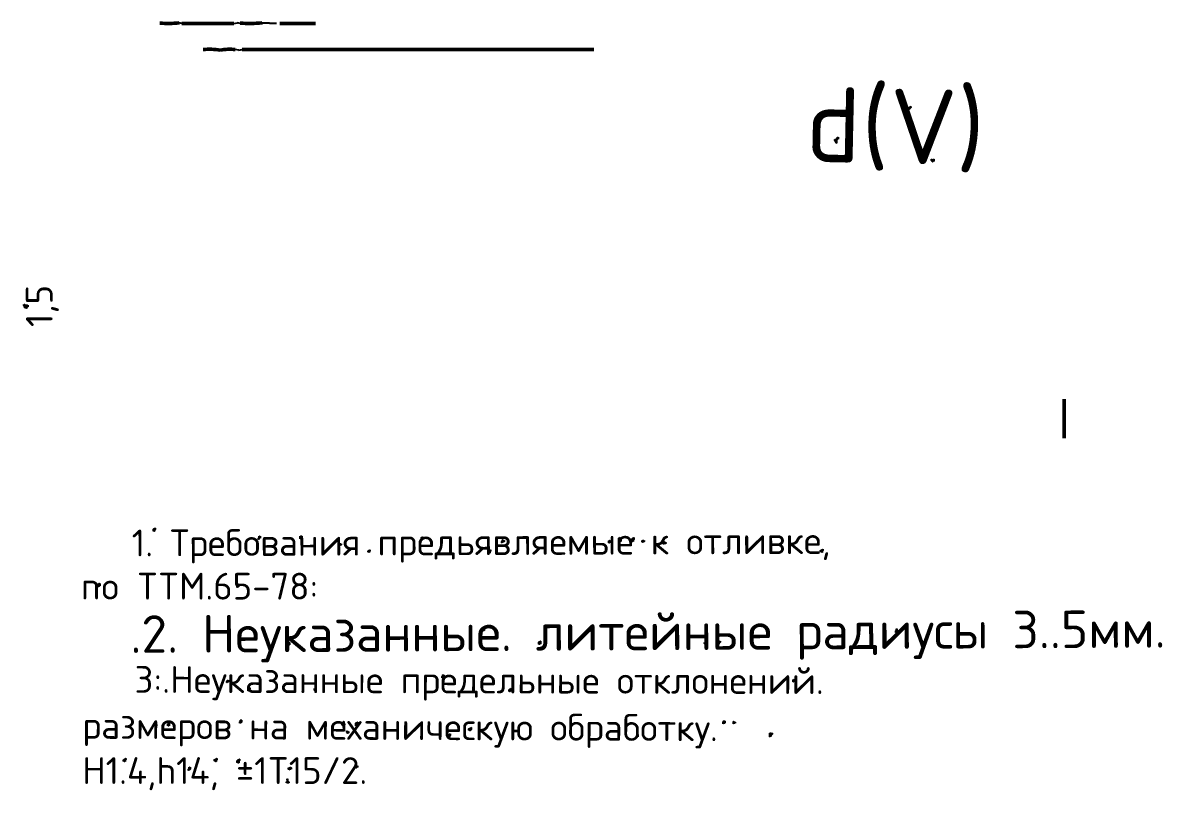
# Model space of a CAD drawing. Header units: millimetres. Extents: x 0 to 438, y 0 to 297.
# Drawn here: x 225.9 to 438.3, y 154.1 to 297.2 of the extents above; entities that cross this region are included whole.
import ezdxf

# ---------------------------------------------------------------- set-up
doc = ezdxf.new("R2010")
doc.units = ezdxf.units.MM
for name, color, linetype, lineweight in [('DIMS', 4, 'Continuous', 25), ('MAIN', 7, 'Continuous', 50), ('TEXT', 7, 'Continuous', 25), ('THIN', 3, 'Continuous', 25)]:
    doc.layers.add(name, color=color, linetype=linetype, lineweight=lineweight)
doc.styles.add('ESKD', font='isocpeur.ttf', dxfattribs={"oblique": 15})

msp = doc.modelspace()

# ---------------------------------------------------------------- hatches: boundary and pattern name
at = {"layer": 'DIMS'}
h = msp.add_hatch(color=256, dxfattribs=at)
h.dxf.hatch_style = 1
h.paths.add_polyline_path([(391.3825, 281.7889), (391.2548, 281.6611), (391.127, 281.6611), (390.9992, 281.5332), (390.8715, 281.5332), (390.8715, 281.0219), (390.9992, 281.0219), (391.127, 280.8941), (391.2548, 281.0219), (391.3825, 281.0219), (391.3825, 281.1498), (391.638, 281.4054), (391.638, 281.6611), (391.5103, 281.6611)])
h = msp.add_hatch(color=256, dxfattribs=at)
h.dxf.hatch_style = 1
h.paths.add_polyline_path([(377.8403, 276.0368), (377.7125, 275.909), (377.5848, 275.909), (377.5848, 275.7811), (377.457, 275.6533), (377.3293, 275.6533), (377.2015, 275.5255), (377.0738, 275.5255), (377.0738, 275.2699), (377.2015, 275.142), (377.2015, 275.0142), (377.3293, 274.8864), (377.3293, 274.7586), (377.457, 274.7586), (377.5848, 274.6307), (377.7125, 274.7586), (377.8403, 274.7586), (377.8403, 275.3977), (377.9681, 275.5255), (378.0958, 275.5255), (378.0958, 275.909), (377.9681, 275.909)])
h = msp.add_hatch(color=256, dxfattribs=at)
h.dxf.hatch_style = 1
h.paths.add_polyline_path([(395.343, 271.9464), (395.2152, 271.8186), (395.0875, 271.8186), (395.0875, 271.5629), (395.2152, 271.4351), (395.2152, 271.3073), (395.343, 271.3073), (395.4707, 271.1795), (395.5985, 271.1795), (395.7262, 271.3073), (395.854, 271.3073), (395.9817, 271.4351), (395.9817, 271.8186), (395.854, 271.8186), (395.7262, 271.9464), (395.5985, 271.8186), (395.4707, 271.8186)])
h = msp.add_hatch(color=256, dxfattribs=at)
h.dxf.hatch_style = 1
h.paths.add_polyline_path([(226.1932, 244.8476), (226.0654, 244.7198), (225.9376, 244.7198), (225.9376, 244.4642), (226.0654, 244.3363), (226.0654, 244.2085), (226.3209, 243.9529), (226.4487, 243.9529), (226.5764, 243.825), (226.7042, 243.9529), (226.8319, 243.9529), (226.8319, 244.0807), (226.9597, 244.2085), (227.0875, 244.2085), (227.0875, 244.592), (226.9597, 244.592), (226.8319, 244.7198), (226.4487, 244.7198), (226.3209, 244.8476)])
h = msp.add_hatch(color=256, dxfattribs=at)
h.dxf.hatch_style = 1
h.paths.add_polyline_path([(250.5947, 203.1769), (250.4669, 203.0491), (250.3392, 203.0491), (250.0837, 202.7934), (250.0837, 202.4099), (250.2114, 202.4099), (250.3392, 202.2821), (250.4669, 202.2821), (250.5947, 202.4099), (250.7224, 202.4099), (250.7224, 202.6656), (250.8502, 202.7934), (250.8502, 203.0491), (250.7224, 203.0491)])
h = msp.add_hatch(color=256, dxfattribs=at)
h.dxf.hatch_style = 1
h.paths.add_polyline_path([(270.0137, 201.643), (269.8859, 201.5152), (269.7582, 201.5152), (269.7582, 201.2595), (269.6304, 201.1317), (269.6304, 200.876), (269.7582, 200.876), (269.8859, 200.7482), (270.0137, 200.876), (270.1414, 200.876), (270.1414, 201.0039), (270.2692, 201.1317), (270.397, 201.1317), (270.397, 201.5152), (270.2692, 201.5152), (270.1414, 201.643)])
h = msp.add_hatch(color=256, dxfattribs=at)
h.dxf.hatch_style = 1
h.paths.add_polyline_path([(277.6791, 201.643), (277.5513, 201.5152), (277.4236, 201.5152), (277.4236, 201.0039), (277.5513, 201.0039), (277.6791, 200.876), (277.8068, 201.0039), (277.9346, 201.0039), (278.1901, 201.2595), (278.1901, 201.5152), (278.0624, 201.5152), (277.9346, 201.643)])
h = msp.add_hatch(color=256, dxfattribs=at)
h.dxf.hatch_style = 1
h.paths.add_polyline_path([(284.9612, 200.2369), (284.8335, 200.1091), (284.7057, 200.1091), (284.7057, 199.7256), (284.8335, 199.7256), (284.9612, 199.5978), (285.089, 199.5978), (285.2167, 199.7256), (285.3445, 199.7256), (285.4722, 199.8535), (285.4722, 200.1091), (285.3445, 200.1091), (285.2167, 200.2369)])
h = msp.add_hatch(color=256, dxfattribs=at)
h.dxf.hatch_style = 1
h.paths.add_polyline_path([(300.4198, 201.5152), (300.292, 201.3873), (300.1643, 201.3873), (300.0365, 201.2595), (300.0365, 200.876), (300.1643, 200.876), (300.292, 200.7482), (300.4198, 200.876), (300.5475, 200.876), (300.6753, 201.0039), (300.803, 201.0039), (300.803, 201.2595), (300.6753, 201.3873), (300.5475, 201.3873)])
h = msp.add_hatch(color=256, dxfattribs=at)
h.dxf.hatch_style = 1
h.paths.add_polyline_path([(315.3673, 201.0039), (315.2395, 200.876), (315.1118, 200.876), (315.1118, 200.6204), (314.984, 200.4926), (314.984, 200.2369), (315.1118, 200.2369), (315.2395, 200.1091), (315.3673, 200.2369), (315.4951, 200.2369), (315.6228, 200.3648), (315.7506, 200.3648), (315.8783, 200.4926), (315.8783, 200.7482), (315.7506, 200.7482), (315.6228, 200.876), (315.4951, 200.876)])
h = msp.add_hatch(color=256, dxfattribs=at)
h.dxf.hatch_style = 1
h.paths.add_polyline_path([(335.2973, 200.876), (335.1696, 200.7482), (335.0418, 200.7482), (334.9141, 200.6204), (334.9141, 200.2369), (335.0418, 200.2369), (335.1696, 200.1091), (335.2973, 200.1091), (335.4251, 200.2369), (335.5529, 200.2369), (335.5529, 200.7482), (335.4251, 200.7482)])
h = msp.add_hatch(color=256, dxfattribs=at)
h.dxf.hatch_style = 1
h.paths.add_polyline_path([(337.2137, 201.3873), (337.0859, 201.2595), (336.9582, 201.2595), (336.8304, 201.1317), (336.8304, 200.6204), (336.9582, 200.6204), (337.0859, 200.4926), (337.2137, 200.4926), (337.3414, 200.3648), (337.4692, 200.4926), (337.597, 200.4926), (337.597, 200.876), (337.4692, 201.0039), (337.4692, 201.2595), (337.3414, 201.2595)])
h = msp.add_hatch(color=256, dxfattribs=at)
h.dxf.hatch_style = 1
h.paths.add_polyline_path([(339.7688, 201.3873), (339.6411, 201.2595), (339.5133, 201.2595), (339.2578, 201.0039), (339.2578, 200.4926), (339.3856, 200.4926), (339.5133, 200.3648), (339.6411, 200.3648), (339.7688, 200.4926), (339.8966, 200.4926), (339.8966, 200.7482), (340.0243, 200.876), (340.0243, 201.2595), (339.8966, 201.2595)])
h = msp.add_hatch(color=256, dxfattribs=at)
h.dxf.hatch_style = 1
h.paths.add_polyline_path([(341.4297, 200.876), (341.3019, 200.7482), (341.1741, 200.7482), (341.1741, 200.3648), (341.3019, 200.3648), (341.4297, 200.2369), (341.5574, 200.2369), (341.6852, 200.3648), (341.8129, 200.3648), (341.9407, 200.4926), (341.9407, 200.7482), (341.8129, 200.7482), (341.6852, 200.876)])
h = msp.add_hatch(color=256, dxfattribs=at)
h.dxf.hatch_style = 1
h.paths.add_polyline_path([(345.5179, 200.6204), (345.3901, 200.4926), (345.2624, 200.4926), (345.1346, 200.3648), (345.1346, 199.9813), (345.2624, 199.9813), (345.3901, 199.8535), (345.5179, 199.9813), (345.7734, 199.9813), (345.9011, 200.1091), (346.0289, 200.1091), (346.0289, 200.3648), (345.9011, 200.3648), (345.7734, 200.4926), (345.6456, 200.4926)])
h = msp.add_hatch(color=256, dxfattribs=at)
h.dxf.hatch_style = 1
h.paths.add_polyline_path([(290.5825, 199.0865), (290.4548, 198.9587), (290.327, 198.9587), (290.1992, 198.8309), (290.0715, 198.8309), (290.0715, 198.5752), (290.1992, 198.4474), (290.327, 198.4474), (290.4548, 198.3196), (290.5825, 198.4474), (290.7103, 198.4474), (290.7103, 198.5752), (290.838, 198.703), (290.838, 198.9587), (290.7103, 198.9587)])
h = msp.add_hatch(color=256, dxfattribs=at)
h.dxf.hatch_style = 1
h.paths.add_polyline_path([(313.0677, 199.0865), (312.9399, 198.9587), (312.8122, 198.9587), (312.8122, 198.8309), (312.6844, 198.703), (312.5567, 198.703), (312.5567, 198.3196), (312.6844, 198.3196), (312.8122, 198.1917), (312.9399, 198.1917), (313.0677, 198.3196), (313.1954, 198.3196), (313.1954, 198.5752), (313.3232, 198.703), (313.3232, 198.9587), (313.1954, 198.9587)])
h = msp.add_hatch(color=256, dxfattribs=at)
h.dxf.hatch_style = 1
h.paths.add_polyline_path([(375.0297, 199.2143), (374.9019, 199.0865), (374.7741, 199.0865), (374.6464, 198.9587), (374.5186, 198.9587), (374.3909, 198.8309), (374.3909, 198.5752), (374.5186, 198.5752), (374.6464, 198.4474), (374.7741, 198.4474), (374.9019, 198.3196), (375.0297, 198.4474), (375.1574, 198.4474), (375.1574, 198.703), (375.2852, 198.8309), (375.2852, 199.0865), (375.1574, 199.0865)])
h = msp.add_hatch(color=256, dxfattribs=at)
h.dxf.hatch_style = 1
h.paths.add_polyline_path([(240.1186, 192.8231), (239.9909, 192.6953), (239.8631, 192.6953), (239.8631, 192.4396), (239.7354, 192.3118), (239.7354, 192.0562), (239.8631, 192.0562), (239.9909, 191.9283), (240.1186, 192.0562), (240.2464, 192.0562), (240.3741, 192.184), (240.5019, 192.184), (240.5019, 192.6953), (240.3741, 192.6953), (240.2464, 192.8231)])
h = msp.add_hatch(color=256, dxfattribs=at)
h.dxf.hatch_style = 1
h.paths.add_polyline_path([(266.0532, 192.6953), (265.9255, 192.5675), (265.7977, 192.5675), (265.7977, 192.4396), (265.67, 192.3118), (265.67, 191.9283), (265.7977, 191.9283), (265.9255, 191.8005), (266.0532, 191.9283), (266.181, 191.9283), (266.4365, 192.184), (266.4365, 192.5675), (266.3087, 192.5675), (266.181, 192.6953)])
h = msp.add_hatch(color=256, dxfattribs=at)
h.dxf.hatch_style = 1
h.paths.add_polyline_path([(311.7901, 184.3867), (311.6624, 184.2589), (311.5346, 184.2589), (311.4068, 184.1311), (311.4068, 183.7476), (311.5346, 183.7476), (311.6624, 183.6198), (311.7901, 183.7476), (311.9179, 183.7476), (312.0456, 183.8754), (312.1734, 183.8754), (312.1734, 184.1311), (312.0456, 184.2589), (311.9179, 184.2589)])
h = msp.add_hatch(color=256, dxfattribs=at)
h.dxf.hatch_style = 1
h.paths.add_polyline_path([(388.8274, 184.3867), (388.6996, 184.2589), (388.5719, 184.2589), (388.5719, 184.0032), (388.4441, 183.8754), (388.4441, 183.4919), (388.5719, 183.4919), (388.6996, 183.3641), (388.8274, 183.4919), (388.9551, 183.3641), (389.0829, 183.4919), (389.2106, 183.4919), (389.2106, 183.8754), (389.0829, 184.0032), (389.0829, 184.2589), (388.9551, 184.2589)])
h = msp.add_hatch(color=256, dxfattribs=at)
h.dxf.hatch_style = 1
h.paths.add_polyline_path([(275.635, 181.8302), (275.5072, 181.7024), (275.3795, 181.7024), (275.124, 181.4467), (275.124, 181.1911), (275.2517, 181.1911), (275.3795, 181.0633), (275.635, 181.0633), (275.7627, 181.1911), (275.8905, 181.1911), (275.8905, 181.7024), (275.7627, 181.7024)])
h = msp.add_hatch(color=256, dxfattribs=at)
h.dxf.hatch_style = 1
h.paths.add_polyline_path([(322.3939, 182.0859), (322.2662, 181.958), (322.1384, 181.958), (321.8829, 181.7024), (321.8829, 181.3189), (322.0106, 181.3189), (322.1384, 181.1911), (322.2662, 181.1911), (322.3939, 181.3189), (322.5217, 181.3189), (322.6494, 181.4467), (322.6494, 181.958), (322.5217, 181.958)])
h = msp.add_hatch(color=256, dxfattribs=at)
h.dxf.hatch_style = 1
h.paths.add_polyline_path([(353.4388, 182.0859), (353.311, 181.958), (353.1833, 181.958), (352.9278, 181.7024), (352.8, 181.7024), (352.8, 181.4467), (352.9278, 181.3189), (353.0555, 181.3189), (353.1833, 181.1911), (353.311, 181.1911), (353.4388, 181.3189), (353.5665, 181.3189), (353.5665, 181.5746), (353.6943, 181.7024), (353.6943, 181.958), (353.5665, 181.958)])
h = msp.add_hatch(color=256, dxfattribs=at)
h.dxf.hatch_style = 1
h.paths.add_polyline_path([(355.6106, 182.0859), (355.4829, 181.958), (355.3551, 181.958), (355.3551, 181.3189), (355.4829, 181.3189), (355.6106, 181.1911), (355.7384, 181.3189), (355.8662, 181.3189), (355.8662, 181.4467), (356.1217, 181.7024), (356.1217, 181.958), (355.9939, 181.958), (355.8662, 182.0859), (355.7384, 181.958)])
h = msp.add_hatch(color=256, dxfattribs=at)
h.dxf.hatch_style = 1
h.paths.add_polyline_path([(264.1369, 174.7999), (264.0091, 174.672), (263.8814, 174.672), (263.8814, 174.5442), (263.7536, 174.4164), (263.7536, 174.1607), (263.8814, 174.1607), (264.0091, 174.0329), (264.1369, 174.1607), (264.2646, 174.1607), (264.3924, 174.2886), (264.5202, 174.2886), (264.5202, 174.5442), (264.3924, 174.672), (264.2646, 174.672)])
h = msp.add_hatch(color=256, dxfattribs=at)
h.dxf.hatch_style = 1
h.paths.add_polyline_path([(304.2525, 175.8225), (304.1247, 175.6946), (303.997, 175.6946), (303.997, 175.439), (303.8692, 175.3112), (303.8692, 175.0555), (303.997, 175.0555), (304.1247, 174.9277), (304.2525, 175.0555), (304.3802, 175.0555), (304.6357, 175.3112), (304.6357, 175.5668), (304.508, 175.6946), (304.3802, 175.6946)])
h = msp.add_hatch(color=256, dxfattribs=at)
h.dxf.hatch_style = 1
h.paths.add_polyline_path([(369.6639, 174.9277), (369.5361, 174.7999), (369.4084, 174.7999), (369.2806, 174.672), (369.2806, 174.2886), (369.4084, 174.2886), (369.5361, 174.1607), (369.6639, 174.2886), (369.7916, 174.2886), (369.9194, 174.4164), (370.0471, 174.4164), (370.0471, 174.672), (369.9194, 174.7999), (369.7916, 174.7999)])
h = msp.add_hatch(color=256, dxfattribs=at)
h.dxf.hatch_style = 1
h.paths.add_polyline_path([(267.9696, 173.3938), (267.8418, 173.266), (267.7141, 173.266), (267.7141, 172.6269), (267.8418, 172.6269), (267.9696, 172.499), (268.0973, 172.6269), (268.2251, 172.6269), (268.2251, 172.7547), (268.4806, 173.0103), (268.4806, 173.266), (268.3529, 173.266), (268.2251, 173.3938), (268.0973, 173.266)])
h = msp.add_hatch(color=256, dxfattribs=at)
h.dxf.hatch_style = 1
h.paths.add_polyline_path([(280.362, 173.266), (280.2342, 173.1382), (280.1065, 173.1382), (280.1065, 172.7547), (280.2342, 172.6269), (280.362, 172.6269), (280.4897, 172.499), (280.6175, 172.6269), (280.7452, 172.6269), (280.7452, 173.1382), (280.6175, 173.1382), (280.4897, 173.266)])
h = msp.add_hatch(color=256, dxfattribs=at)
h.dxf.hatch_style = 1
h.paths.add_polyline_path([(316.9004, 173.266), (316.7726, 173.1382), (316.6449, 173.1382), (316.3894, 172.8825), (316.3894, 172.499), (316.5171, 172.499), (316.6449, 172.3712), (316.7726, 172.3712), (316.9004, 172.499), (317.0281, 172.499), (317.0281, 172.6269), (317.1559, 172.7547), (317.1559, 173.1382), (317.0281, 173.1382)])
h = msp.add_hatch(color=256, dxfattribs=at)
h.dxf.hatch_style = 1
h.paths.add_polyline_path([(250.7224, 167.0026), (250.5947, 166.8748), (250.4669, 166.8748), (250.3392, 166.7469), (250.3392, 166.2356), (250.4669, 166.2356), (250.5947, 166.1078), (250.7224, 166.1078), (250.8502, 165.98), (250.9779, 166.1078), (251.1057, 166.1078), (251.1057, 166.3635), (250.9779, 166.4913), (250.9779, 166.8748), (250.8502, 166.8748)])
h = msp.add_hatch(color=256, dxfattribs=at)
h.dxf.hatch_style = 1
h.paths.add_polyline_path([(253.2776, 167.0026), (253.1498, 166.8748), (253.0221, 166.8748), (252.8943, 166.7469), (252.8943, 166.6191), (252.7665, 166.4913), (252.7665, 166.1078), (252.8943, 166.1078), (253.0221, 165.98), (253.1498, 165.98), (253.2776, 166.1078), (253.4053, 166.1078), (253.4053, 166.4913), (253.5331, 166.6191), (253.5331, 166.8748), (253.4053, 166.8748)])
h = msp.add_hatch(color=256, dxfattribs=at)
h.dxf.hatch_style = 1
h.paths.add_polyline_path([(266.5643, 167.3861), (266.4365, 167.2582), (266.3087, 167.2582), (266.3087, 167.0026), (266.181, 166.8748), (266.181, 166.6191), (266.3087, 166.6191), (266.4365, 166.4913), (266.5643, 166.6191), (266.692, 166.6191), (266.9475, 166.8748), (266.9475, 167.2582), (266.8198, 167.2582), (266.692, 167.3861)])
h = msp.add_hatch(color=256, dxfattribs=at)
h.dxf.hatch_style = 1
h.paths.add_polyline_path([(285.7278, 167.1304), (285.6, 167.0026), (285.4722, 167.0026), (285.4722, 166.8748), (285.3445, 166.7469), (285.2167, 166.7469), (285.2167, 166.2356), (285.3445, 166.2356), (285.4722, 166.1078), (285.6, 166.1078), (285.7278, 166.2356), (285.8555, 166.1078), (285.9833, 166.2356), (286.111, 166.2356), (286.111, 166.4913), (285.9833, 166.6191), (285.9833, 167.0026), (285.8555, 167.0026)])
h = msp.add_hatch(color=256, dxfattribs=at)
h.dxf.hatch_style = 1
h.paths.add_polyline_path([(288.2829, 167.0026), (288.1551, 166.8748), (288.0274, 166.8748), (287.7719, 166.6191), (287.7719, 166.1078), (287.8996, 166.1078), (288.0274, 165.98), (288.1551, 165.98), (288.2829, 166.1078), (288.4106, 166.1078), (288.4106, 166.3635), (288.5384, 166.4913), (288.5384, 166.8748), (288.4106, 166.8748)])
h = msp.add_hatch(color=256, dxfattribs=at)
h.dxf.hatch_style = 1
h.paths.add_polyline_path([(309.4905, 165.98), (309.3627, 165.8522), (309.235, 165.8522), (309.1072, 165.7243), (308.9795, 165.7243), (308.8517, 165.5965), (308.8517, 165.3409), (308.9795, 165.213), (309.1072, 165.213), (309.235, 165.0852), (309.3627, 165.0852), (309.4905, 165.213), (309.6183, 165.213), (309.6183, 165.3409), (309.746, 165.4687), (309.746, 165.8522), (309.6183, 165.8522)])
h = msp.add_hatch(color=256, dxfattribs=at)
h.dxf.hatch_style = 1
h.paths.add_polyline_path([(356.6327, 167.2582), (356.5049, 167.1304), (356.3772, 167.1304), (356.3772, 167.0026), (356.2494, 166.8748), (356.2494, 166.4913), (356.3772, 166.4913), (356.5049, 166.3635), (356.6327, 166.4913), (356.7605, 166.4913), (357.016, 166.7469), (357.016, 167.0026), (356.8882, 167.1304), (356.7605, 167.1304)])
h = msp.add_hatch(color=256, dxfattribs=at)
h.dxf.hatch_style = 1
h.paths.add_polyline_path([(358.4213, 167.1304), (358.2935, 167.0026), (358.1658, 167.0026), (358.1658, 166.4913), (358.2935, 166.4913), (358.4213, 166.3635), (358.549, 166.4913), (358.6768, 166.4913), (358.8046, 166.6191), (358.9323, 166.6191), (358.9323, 166.8748), (358.8046, 166.8748), (358.6768, 167.0026), (358.549, 167.0026)])
h = msp.add_hatch(color=256, dxfattribs=at)
h.dxf.hatch_style = 1
h.paths.add_polyline_path([(286.3665, 165.3409), (286.2388, 165.213), (286.111, 165.213), (286.111, 164.9574), (286.2388, 164.8296), (286.2388, 164.7017), (286.3665, 164.7017), (286.4943, 164.5739), (286.6221, 164.7017), (286.7498, 164.7017), (286.8776, 164.8296), (286.8776, 165.0852), (286.7498, 165.0852), (286.6221, 165.213), (286.4943, 165.213)])
h = msp.add_hatch(color=256, dxfattribs=at)
h.dxf.hatch_style = 1
h.paths.add_polyline_path([(305.53, 164.8296), (305.4023, 164.7017), (305.2745, 164.7017), (305.019, 164.4461), (305.019, 164.1904), (305.1468, 164.0626), (305.2745, 164.0626), (305.4023, 163.9348), (305.53, 164.0626), (305.6578, 164.0626), (305.6578, 164.1904), (305.7856, 164.3183), (305.7856, 164.7017), (305.6578, 164.7017)])
h = msp.add_hatch(color=256, dxfattribs=at)
h.dxf.hatch_style = 1
h.paths.add_polyline_path([(340.5354, 164.7017), (340.4076, 164.5739), (340.2798, 164.5739), (340.2798, 164.4461), (340.1521, 164.3183), (340.1521, 164.0626), (340.2798, 164.0626), (340.4076, 163.9348), (340.5354, 163.9348), (340.6631, 164.0626), (340.7909, 164.0626), (340.7909, 164.5739), (340.6631, 164.5739)])
h = msp.add_hatch(color=256, dxfattribs=at)
h.dxf.hatch_style = 1
h.paths.add_polyline_path([(365.1924, 164.9574), (365.0646, 164.8296), (364.9369, 164.8296), (364.9369, 164.0626), (365.0646, 164.0626), (365.1924, 163.9348), (365.3202, 164.0626), (365.4479, 164.0626), (365.5757, 164.1904), (365.5757, 164.3183), (365.8312, 164.5739), (365.8312, 164.8296), (365.7034, 164.8296), (365.5757, 164.9574), (365.4479, 164.8296), (365.3202, 164.9574)])
h = msp.add_hatch(color=256, dxfattribs=at)
h.dxf.hatch_style = 1
h.paths.add_polyline_path([(245.1011, 160.2279), (244.9734, 160.1001), (244.8456, 160.1001), (244.5901, 159.8444), (244.4624, 159.8444), (244.4624, 159.5888), (244.5901, 159.4609), (244.7179, 159.4609), (244.8456, 159.3331), (244.9734, 159.3331), (245.1011, 159.4609), (245.2289, 159.4609), (245.2289, 159.7166), (245.3567, 159.8444), (245.3567, 160.1001), (245.2289, 160.1001)])
h = msp.add_hatch(color=256, dxfattribs=at)
h.dxf.hatch_style = 1
h.paths.add_polyline_path([(262.0928, 160.2279), (261.965, 160.1001), (261.8373, 160.1001), (261.7095, 159.9722), (261.5817, 159.9722), (261.454, 159.8444), (261.454, 159.5888), (261.5817, 159.4609), (261.7095, 159.4609), (261.8373, 159.3331), (261.965, 159.3331), (262.0928, 159.4609), (262.2205, 159.4609), (262.2205, 159.7166), (262.3483, 159.8444), (262.3483, 160.1001), (262.2205, 160.1001)])
h = msp.add_hatch(color=256, dxfattribs=at)
h.dxf.hatch_style = 1
h.paths.add_polyline_path([(266.3087, 160.1001), (266.181, 159.9722), (266.0532, 159.9722), (265.67, 159.5888), (265.67, 159.3331), (265.7977, 159.2053), (265.9255, 159.2053), (266.0532, 159.0775), (266.181, 159.0775), (266.3087, 159.2053), (266.4365, 159.2053), (266.4365, 159.5888), (266.5643, 159.7166), (266.5643, 159.9722), (266.4365, 159.9722)])
h = msp.add_hatch(color=256, dxfattribs=at)
h.dxf.hatch_style = 1
h.paths.add_polyline_path([(256.9825, 158.5662), (256.8548, 158.4383), (256.727, 158.4383), (256.727, 158.1827), (256.5992, 158.0549), (256.5992, 157.7992), (256.727, 157.7992), (256.8548, 157.6714), (256.9825, 157.7992), (257.1103, 157.7992), (257.3658, 158.0549), (257.3658, 158.4383), (257.238, 158.4383), (257.1103, 158.5662)])
h = msp.add_hatch(color=256, dxfattribs=at)
h.dxf.hatch_style = 1
h.paths.add_polyline_path([(275.7627, 158.5662), (275.635, 158.4383), (275.5072, 158.4383), (275.3795, 158.3105), (275.2517, 158.3105), (275.2517, 158.0549), (275.3795, 157.927), (275.5072, 157.927), (275.635, 157.7992), (275.7627, 157.927), (275.8905, 157.927), (276.0183, 158.0549), (276.146, 158.0549), (276.146, 158.3105), (276.0183, 158.4383), (275.8905, 158.4383)])
h = msp.add_hatch(color=256, dxfattribs=at)
h.dxf.hatch_style = 1
h.paths.add_polyline_path([(288.0274, 158.8218), (287.8996, 158.694), (287.7719, 158.694), (287.7719, 158.3105), (287.8996, 158.3105), (288.0274, 158.1827), (288.1551, 158.1827), (288.2829, 158.3105), (288.4106, 158.3105), (288.5384, 158.4383), (288.5384, 158.694), (288.4106, 158.694), (288.2829, 158.8218)])
h = msp.add_hatch(color=256, dxfattribs=at)
h.dxf.hatch_style = 1
h.paths.add_polyline_path([(275.2517, 156.3932), (275.124, 156.2653), (274.9962, 156.2653), (274.9962, 156.0097), (275.124, 155.8819), (274.9962, 155.754), (274.8684, 155.754), (274.8684, 155.4984), (274.9962, 155.4984), (275.124, 155.3706), (275.5072, 155.3706), (275.635, 155.4984), (275.7627, 155.4984), (275.7627, 155.754), (275.635, 155.754), (275.5072, 155.8819), (275.5072, 156.2653), (275.3795, 156.2653)])

# ---------------------------------------------------------------- linework, layer by layer
at = {"layer": 'MAIN'}
for p, q in [((255.5772, 297.1278), (265.2867, 297.1278)), ((273.8464, 297.1278), (280.4897, 297.1278)), ((266.8198, 292.2705), (332.3589, 292.2705)), ((420, 219.7941), (420, 227.0801))]:
    msp.add_line(p, q, dxfattribs=at)
for centre, radius, start, end in [((252.9879, 313.8677), 16.7641, 264.883257, 277.120166), ((268.1933, 318.228), 21.1263, 265.2405, 276.335615), ((260.8096, 280.5416), 11.7519, 80.593036, 96.189203), ((264.4236, 282.2218), 10.0719, 83.647977, 99.678845)]:
    msp.add_arc(centre, radius, start, end, dxfattribs=at)
at = {"layer": 'THIN'}
for p, q in [((255.5772, 297.1278), (255.0662, 297.2301)), ((265.2867, 297.1278), (265.9255, 297.2301)), ((266.4365, 297.1278), (265.9255, 297.2301)), ((271.9319, 297.179), (270.5229, 297.179)), ((271.928, 297.179), (273.2096, 297.179)), ((266.181, 292.1427), (265.5422, 292.2705)), ((266.181, 292.1427), (266.8198, 292.2705))]:
    msp.add_line(p, q, dxfattribs=at)

# ---------------------------------------------------------------- texts
at = {"layer": 'TEXT', "style": 'ESKD'}
for s, height, rotation, p in [('d(V)', 14, -1.210936, (371.7544, 271.3381)), ('1,5', 5, 90, (231.5038, 240.5016)), ('1. Требования предьявляемые к отливке,', 5, 0.205838, (246.251, 197.7369)), ('.2. Неуказанные. литейные радиусы 3..5мм.', 7, 0.297024, (245.9954, 179.7363)), ('3:.Неуказанные предельные отклонений.', 5, -0.105379, (246.762, 172.2999)), ('размеров на механическую обработку.', 5, -0.220909, (237.0525, 163.7356))]:
    msp.add_text(s, height=height, rotation=rotation, dxfattribs=at).set_placement(p)
for s, p in [('no TTM.65-78:', (236.797, 189.684)), ('H1.4,h14, %%p1T15/2.', (237.0525, 155.2992))]:
    msp.add_text(s, height=5, dxfattribs=at).set_placement(p)

doc.saveas('drawing.dxf')
